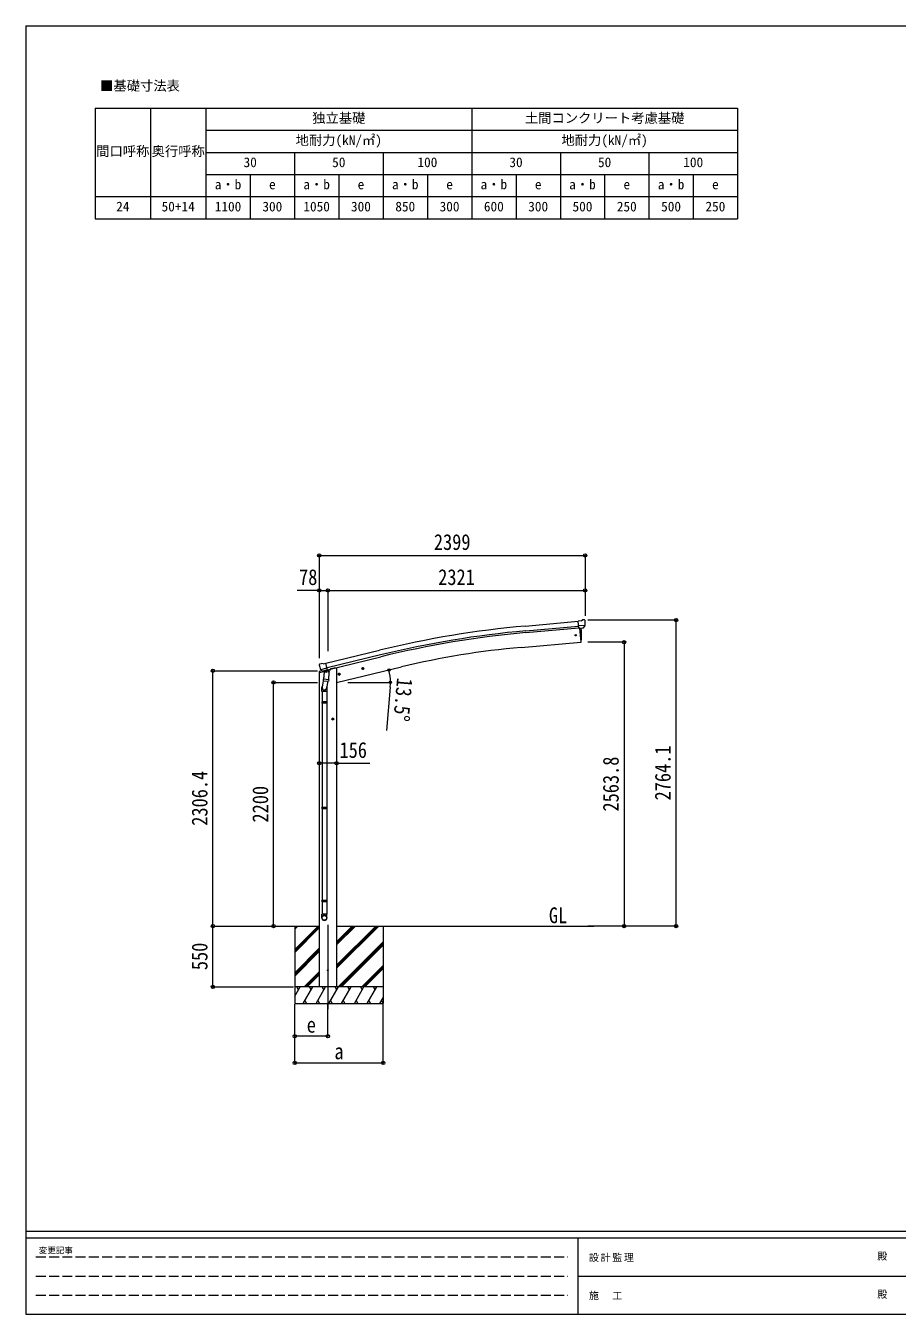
# Model space of a CAD drawing. Units: millimetres at full size, sheet at 1:30. Extents: x -8385 to 8479, y -5853 to 5787.
# Drawn here: x -8385 to -518, y -5853 to 5787 of the extents above; entities that cross this region are included whole.
import ezdxf
from ezdxf.enums import TextEntityAlignment as Align

# ---------------------------------------------------------------- set-up
doc = ezdxf.new("R2010")
doc.units = ezdxf.units.MM
doc.header["$LTSCALE"] = 30
doc.header["$PDMODE"] = 32
doc.header["$PDSIZE"] = 30
doc.linetypes.add('DASHED3', pattern=[4, 3, -1])
for name, color, linetype, lineweight in [('0-0_0', 7, 'Continuous', 9), ('0-1_本体', 4, 'Continuous', 9), ('0-2_部品', 7, 'Continuous', 9), ('0-8_PARTS2', 2, 'Continuous', 9), ('0-A_寸法', 6, 'Continuous', 9), ('0-F_PARTS1', 7, 'Continuous', 18), ('F-0_240', 7, 'Continuous', 9)]:
    doc.layers.add(name, color=color, linetype=linetype, lineweight=lineweight)
doc.styles.add('ＭＳ ゴシック', font='')
doc.styles.get('ＭＳ ゴシック').set_extended_font_data('MS Gothic')

msp = doc.modelspace()

# ---------------------------------------------------------------- linework, layer by layer
at = {"layer": '0-0_0', "color": 6}
for p, q in [((-2514.7, -2345.47), (-2514.7, 418.63)), ((-2983.71, 218.33), (-2983.71, -2345.47))]:
    msp.add_line(p, q, dxfattribs=at)
at = {"layer": '0-0_0'}
for p, q in [((-6331.93, -2345.47), (-5735.6, -2345.47)), ((-5957.85, -2345.47), (-5957.85, -3045.47)), ((-5957.85, -2556.7), (-5746.62, -2345.47)), ((-5957.85, -2372.85), (-5930.47, -2345.47)), ((-5957.85, -2358.71), (-5944.61, -2345.47)), ((-5957.85, -2570.84), (-5735.6, -2348.59)), ((-5957.85, -2584.98), (-5735.6, -2362.74)), ((-5580.1, -2345.47), (-3258, -2345.47)), ((-5580.1, -2727.73), (-5197.83, -2345.47)), ((-5580.1, -2699.45), (-5226.12, -2345.47)), ((-5580.1, -2713.59), (-5211.98, -2345.47)), ((-5580.1, -2515.6), (-5409.97, -2345.47)), ((-5580.1, -2501.46), (-5424.11, -2345.47)), ((-5580.1, -2487.32), (-5438.25, -2345.47)), ((-5157.85, -2345.47), (-5157.85, -3045.47)), ((-5957.85, -2768.83), (-5735.6, -2546.58)), ((-5957.85, -2782.97), (-5735.6, -2560.73)), ((-5563.99, -2895.47), (-5157.85, -2489.33)), ((-5549.85, -2895.47), (-5157.85, -2503.48)), ((-5535.7, -2895.47), (-5157.85, -2517.62)), ((-5957.85, -2797.12), (-5735.6, -2574.87)), ((-5872.36, -2895.47), (-5735.6, -2758.71)), ((-5858.21, -2895.47), (-5735.6, -2772.86)), ((-5844.07, -2895.47), (-5735.6, -2787)), ((-5351.86, -2895.47), (-5157.85, -2701.46)), ((-5337.71, -2895.47), (-5157.85, -2715.61)), ((-5323.57, -2895.47), (-5157.85, -2729.75)), ((-5157.85, -2895.47), (-5957.85, -2895.47)), ((-5957.85, -2979.3), (-5909.45, -2895.47)), ((-5924.45, -2921.45), (-5939.45, -2895.47)), ((-5880.58, -3045.47), (-5793.98, -2895.47)), ((-5808.98, -2921.45), (-5823.98, -2895.47)), ((-5765.11, -3045.47), (-5678.51, -2895.47)), ((-5693.51, -2921.45), (-5708.51, -2895.47)), ((-5649.64, -3045.47), (-5563.04, -2895.47)), ((-5578.04, -2921.45), (-5593.04, -2895.47)), ((-5534.17, -3045.47), (-5447.57, -2895.47)), ((-5462.57, -2921.45), (-5477.57, -2895.47)), ((-5418.7, -3045.47), (-5332.1, -2895.47)), ((-5362.1, -2895.47), (-5347.1, -2921.45)), ((-5303.23, -3045.47), (-5216.63, -2895.47)), ((-5231.63, -2921.45), (-5246.63, -2895.47)), ((-5865.58, -3019.49), (-5850.58, -3045.47)), ((-5750.11, -3019.49), (-5735.11, -3045.47)), ((-5634.64, -3019.49), (-5619.64, -3045.47)), ((-5519.17, -3019.49), (-5504.17, -3045.47)), ((-5403.7, -3019.49), (-5388.7, -3045.47)), ((-5288.23, -3019.49), (-5273.23, -3045.47)), ((-5187.76, -3045.47), (-5157.85, -2993.66)), ((-5172.76, -3019.49), (-5157.76, -3045.47)), ((-5957.85, -3045.47), (-5157.85, -3045.47))]:
    msp.add_line(p, q, dxfattribs=at)
at = {"layer": '0-1_本体'}
for p, q in [((-3876.03, 364.53), (-3398.72, 407.85)), ((-3872.12, 321.49), (-3395, 364.79)), ((-3870.6, 304.77), (-3393.49, 348.07)), ((-3386.27, 345.92), (-3375.11, 218.31)), ((-5675.58, 28.12), (-5192.73, 145.69)), ((-3913.05, 171.25), (-3375.11, 218.31)), ((-5182.5, 103.71), (-5665.51, -13.8)), ((-5661.57, -30.22), (-5178.53, 87.4)), ((-5735.6, -55.18), (-5735.6, -2895.47)), ((-5600.1, -15.47), (-5633.61, -23.52)), ((-5579.6, -15.47), (-5600.1, -15.47)), ((-5580.1, -145.47), (-4994.42, -4.86)), ((-5579.6, -15.47), (-5579.6, -2895.47))]:
    msp.add_line(p, q, dxfattribs=at)
at = {"layer": '0-1_本体', "color": 6}
msp.add_line((-5579.6, -875.65), (-5735.6, -875.65), dxfattribs=at)
at = {"layer": '0-1_本体'}
for centre, radius, start, end in [((-3062.01, -8604.05), 9005.44, 95.18612, 103.68612), ((-3062.01, -8604.05), 8962.23, 95.18612, 103.68612), ((-3062.01, -8604.05), 8945.44, 95.18612, 103.68612), ((-3268.07, -7197.06), 7396.48, 95.00259, 103.49741)]:
    msp.add_arc(centre, radius, start, end, dxfattribs=at)
at = {"layer": '0-2_部品'}
for p, q in [((-3372.34, 412.29), (-3398.9, 409.97)), ((-3393.25, 345.31), (-3398.9, 409.97)), ((-3336.04, 370), (-3394.95, 364.85)), ((-3372.34, 412.29), (-3360.62, 419.06)), ((-3345.71, 420.64), (-3359.38, 419.45)), ((-3347.29, 350.52), (-3336.36, 369.45)), ((-3336.58, 414.89), (-3342.06, 419.49)), ((-3335.51, 412.85), (-3335.4, 411.51)), ((-3383.28, 346.18), (-3393.25, 345.31)), ((-3386.27, 345.92), (-3375.11, 218.31)), ((-3349.68, 349.12), (-3357.38, 348.44)), ((-3375.11, 218.31), (-3373.05, 218.56)), ((-5737.03, 12.54), (-5736.76, 11.39)), ((-5732.82, 21.11), (-5736.67, 14.82)), ((-5729.72, 23.36), (-5716.54, 26.53)), ((-5701.98, 23.85), (-5715.24, 26.55)), ((-5701.98, 23.85), (-5676.05, 30.08)), ((-5738.16, -55.79), (-5695.46, -45.54)), ((-5738.16, -48.9), (-5738.16, -55.79)), ((-5709.66, -39.69), (-5735.86, -45.99)), ((-5722.98, -27.77), (-5665.47, -13.96)), ((-5706.13, -42.68), (-5722.51, -28.19)), ((-5694.54, -92.2), (-5710.45, -188.37)), ((-5703.42, -43.24), (-5695.9, -41.44)), ((-5702.58, -43.14), (-5701.05, -42.77)), ((-5701.05, -42.77), (-5664.35, -33.96)), ((-5699.21, -43), (-5699.27, -43.74)), ((-5698.51, -44.78), (-5672.7, -51.22)), ((-5691.59, -50.13), (-5696.27, -116.96)), ((-5645.9, -53.32), (-5691.59, -50.13)), ((-5689.82, -46.95), (-5690.05, -50.23)), ((-5670.3, -35.78), (-5671.32, -50.39)), ((-5664.35, -33.96), (-5662.82, -33.59)), ((-5661.27, -31.49), (-5660.32, -31.55)), ((-5660.32, -31.55), (-5647.01, -46.87)), ((-5656.33, -36.15), (-5637.44, -31.61)), ((-5650.58, -120.16), (-5645.9, -53.32)), ((-5647.01, -46.87), (-5647.45, -53.21)), ((-5633.61, -23.44), (-5633.61, -26.75)), ((-5565.29, -73.01), (-5545.84, -68.34)), ((-5560.73, -65.23), (-5562.86, -72.43)), ((-5553.43, -63.48), (-5560.73, -65.23)), ((-5553.23, -80.4), (-5557.9, -60.95)), ((-5548.27, -68.93), (-5553.43, -63.48)), ((-5550.4, -76.12), (-5548.27, -68.93)), ((-5351.37, -21.65), (-5331.92, -16.99)), ((-5346.81, -13.88), (-5348.94, -21.07)), ((-5339.51, -12.12), (-5346.81, -13.88)), ((-5339.31, -29.04), (-5343.98, -9.6)), ((-5334.34, -17.57), (-5339.51, -12.12)), ((-5336.48, -24.76), (-5334.34, -17.57)), ((-5712.6, -225.53), (-5712.6, -191.18)), ((-5666.6, -225.53), (-5712.6, -225.53)), ((-5710.6, -225.53), (-5710.6, -319.53)), ((-5697.13, -129.43), (-5696.25, -116.96)), ((-5696.73, -130.79), (-5696.73, -130.79)), ((-5650.58, -120.16), (-5696.27, -116.96)), ((-5695.28, -131.57), (-5653.59, -134.48)), ((-5659.01, -134.1), (-5669.74, -197.69)), ((-5668.6, -225.53), (-5668.6, -319.53)), ((-5666.6, -190.87), (-5666.6, -225.53)), ((-5650.59, -120.16), (-5651.48, -132.85)), ((-5712.6, -321.53), (-5711.6, -319.53)), ((-5666.6, -321.53), (-5712.6, -321.53)), ((-5666.6, -329.53), (-5712.6, -329.53)), ((-5667.6, -319.53), (-5711.6, -319.53)), ((-5667.6, -331.53), (-5711.6, -331.53)), ((-5710.6, -331.53), (-5710.6, -1275.72)), ((-5668.6, -331.53), (-5668.6, -1275.72)), ((-5666.6, -321.53), (-5667.6, -319.53)), ((-5666.6, -329.53), (-5667.6, -331.53)), ((-5666.6, -321.53), (-5666.6, -329.53)), ((-5614.1, -485.59), (-5614.1, -465.59)), ((-5604.1, -475.59), (-5624.1, -475.59)), ((-5614.1, -468.09), (-5620.6, -471.84)), ((-5620.6, -471.84), (-5620.6, -479.34)), ((-5620.6, -479.34), (-5614.1, -483.1)), ((-5607.6, -471.84), (-5614.1, -468.09)), ((-5712.6, -1277.72), (-5711.6, -1275.72)), ((-5666.6, -1277.72), (-5712.6, -1277.72)), ((-5667.6, -1275.72), (-5711.6, -1275.72)), ((-5666.6, -1277.72), (-5667.6, -1275.72)), ((-5666.6, -1277.72), (-5666.6, -1285.72)), ((-5666.6, -1285.72), (-5712.6, -1285.72)), ((-5667.6, -1287.72), (-5711.6, -1287.72)), ((-5710.6, -1287.72), (-5710.6, -2115.9)), ((-5668.6, -1287.72), (-5668.6, -2115.9)), ((-5666.6, -1285.72), (-5667.6, -1287.72)), ((-5712.6, -2117.9), (-5711.6, -2115.9)), ((-5666.6, -2117.9), (-5712.6, -2117.9)), ((-5666.6, -2125.9), (-5712.6, -2125.9)), ((-5667.6, -2115.9), (-5711.6, -2115.9)), ((-5667.6, -2127.9), (-5711.6, -2127.9)), ((-5710.6, -2127.9), (-5710.6, -2237.9)), ((-5668.6, -2127.9), (-5668.6, -2237.9)), ((-5666.6, -2117.9), (-5667.6, -2115.9)), ((-5666.6, -2125.9), (-5667.6, -2127.9)), ((-5666.6, -2117.9), (-5666.6, -2125.9)), ((-5712.6, -2272.05), (-5712.6, -2237.9)), ((-5666.6, -2237.9), (-5712.6, -2237.9)), ((-5666.6, -2272.05), (-5666.6, -2237.9))]:
    msp.add_line(p, q, dxfattribs=at)
for points in [[(-3335.97, 370.64), (-3336.25, 369.65), (-3336.36, 369.45)], [(-3383.28, 346.18), (-3383.01, 346.11), (-3357.64, 348.33), (-3357.38, 348.44)], [(-5670.62, -35.37), (-5660.89, -33.04), (-5676.05, 30.08)], [(-5723.25, -27.19), (-5722.66, -28.03), (-5722.51, -28.19)], [(-5670.62, -35.37), (-5670.85, -35.52), (-5695.62, -41.47), (-5695.9, -41.44)], [(-5562.86, -72.43), (-5557.7, -77.87), (-5550.4, -76.12)], [(-5348.94, -21.07), (-5343.77, -26.52), (-5336.48, -24.76)], [(-5712.6, -321.53), (-5712.6, -329.53), (-5711.6, -331.53)], [(-5614.1, -483.1), (-5607.6, -479.34), (-5607.6, -471.84)], [(-5712.6, -1277.72), (-5712.6, -1285.72), (-5711.6, -1287.72)], [(-5712.6, -2117.9), (-5712.6, -2125.9), (-5711.6, -2127.9)]]:
    msp.add_lwpolyline(points, dxfattribs=at)
for centre, radius in [((-3420.8, 281.57), 6.5), ((-5555.56, -70.68), 8.5), ((-5555.56, -70.68), 7.7), ((-5555.56, -70.68), 6.5), ((-5341.64, -19.32), 8.5), ((-5341.64, -19.32), 7.7), ((-5341.64, -19.32), 6.5), ((-5614.1, -475.59), 8.5), ((-5614.1, -475.59), 7.7), ((-5614.1, -475.59), 6.5)]:
    msp.add_circle(centre, radius, dxfattribs=at)
at = {"layer": '0-2_部品', "color": 4}
msp.add_circle((-5657.6, -2745.47), 4.5, dxfattribs=at)
at = {"layer": '0-2_部品'}
for centre, radius, start, end in [((-3359.12, 416.46), 3, 95, 120), ((-3345.28, 415.66), 5, 50.00648, 94.99352), ((-3537.02, 393.87), 202.4, 353.4085, 5), ((-4268.87, 274.13), 900, 356.63919, 4.64986), ((-3373.42, 221.54), 3, 277, 356.63919), ((-5539.95, 58.64), 202.4, 193.5, 205.09125), ((-5728.55, 18.5), 5, 103.5, 148.5), ((-5715.84, 23.61), 3, 78.5, 103.5), ((-5735.16, -48.9), 3, 103.5, 180), ((-5702.7, -42.65), 0.5, 248.23754, 283.5), ((-5699.71, -42.96), 0.5, 356, 103.5), ((-5698.27, -43.81), 1, 176, 256), ((-5672.34, -50.25), 1.03, 250.03897, 351.96569), ((-5669.7, -35.86), 0.604, 100.59842, 172.20595), ((-5662.94, -33.11), 0.5, 283.5, 318.76246), ((-5638.61, -26.75), 5, 283.5, 0), ((-5682.6, -191.18), 30, 177.45142, 180), ((-5695.18, -129.6), 1.95, 175.04017, 217.47766), ((-5695.14, -129.57), 2, 217.40962, 266), ((-5653.45, -132.49), 2, 266, 349.46843)]:
    msp.add_arc(centre, radius, start, end, dxfattribs=at)
for centre, major_axis, ratio, start_param, end_param in [((-3349.89, 352.02), (1.62, -2.54), 0.997631, 5.96575902, 6.76218013), ((-3331.19, 416.9), (-15.35, 3.44), 0.101033, 5.97514262, 5.97537366), ((-3338.51, 412.59), (2.71, -1.31), 0.997474, 0.53665673, 1.32256522), ((-3349.95, 352.11), (1.62, -2.54), 0.997631, 5.80419048, 5.89294842), ((-3350.02, 352.22), (-3.5, 2.17), 0.650902, 2.11455212, 2.18736272), ((-5734.11, 13.25), (-1.57, -2.57), 0.99628, 4.71238898, 5.49965061), ((-5704.14, -40.42), (-0.73, -2.92), 0.997631, 5.80419048, 6.60061159), ((-5704.08, -40.2), (2.63, 3.16), 0.650902, 4.09582259, 4.16863319), ((-5704.12, -40.32), (-0.73, -2.92), 0.997631, 0.39023689, 0.47899483), ((-5689.6, -190.87), (23, 0), 0.996195, 2.55602575, 6.56630284), ((-5689.6, -190.87), (21, 0), 0.996195, 2.93491471, 5.95123941), ((-5689.6, -2270.3), (-23, 0), 0.996195, 3.14159265, 6.28318531), ((-5689.6, -2272.05), (-23, 0), 0.996195, 3.14159265, 6.28318531), ((-5689.6, -2272.05), (0, -23.43), 0.981806, 4.71238898, 7.85398163)]:
    msp.add_ellipse(centre, major_axis=major_axis, ratio=ratio, start_param=start_param, end_param=end_param, dxfattribs=at)
msp.add_ellipse((-5689.6, -2272.05), major_axis=(21, 0), ratio=0.996195, dxfattribs=at)
at = {"layer": '0-8_PARTS2'}
msp.add_line((-5657.6, -2336.26), (-5657.6, -3095.47), dxfattribs=at)
at = {"layer": '0-A_寸法'}
for p, q in [((-5735.6, 1002.89), (-5735.6, 686.27)), ((-5735.6, 1002.89), (-3336.6, 1002.89)), ((-3336.6, 1002.89), (-3336.6, 686.27)), ((-5735.6, 686.27), (-5935.6, 686.27)), ((-5735.6, 686.27), (-5735.6, 74.04)), ((-5735.6, 686.27), (-5657.6, 686.27)), ((-5657.6, 686.27), (-5657.6, 138.41)), ((-5657.6, 686.27), (-3336.6, 686.27)), ((-3336.6, 686.27), (-3336.6, 457.26)), ((-2514.7, 418.63), (-3312.53, 418.63)), ((-2983.71, 218.33), (-3312.53, 218.33)), ((-6696.17, -2345.47), (-6696.17, -39.07)), ((-6696.17, -39.07), (-5751.09, -39.07)), ((-6148.2, -2345.47), (-6148.2, -145.47)), ((-6148.2, -145.47), (-5751.09, -145.47)), ((-5479.1, -145.47), (-5092.24, -145.47)), ((-5095.1, -187.93), (-5129.46, -580.43)), ((-5579.6, -875.65), (-5279.6, -875.65)), ((-6696.17, -2345.47), (-5968.06, -2345.47)), ((-6696.17, -2895.47), (-6696.17, -2345.47)), ((-2983.71, -2345.47), (-3312.53, -2345.47)), ((-2514.7, -2345.47), (-2983.71, -2345.47)), ((-6696.17, -2895.47), (-5968.06, -2895.47)), ((-5957.85, -3581.84), (-5957.85, -3052.89)), ((-5957.85, -3341.86), (-5957.85, -3052.89)), ((-5657.6, -3341.86), (-5657.6, -3052.89)), ((-5157.85, -3581.84), (-5157.85, -3052.89)), ((-5657.6, -3341.86), (-5957.85, -3341.86)), ((-5957.85, -3581.84), (-5157.85, -3581.84))]:
    msp.add_line(p, q, dxfattribs=at)
for centre in [(-5106.7, -31.82), (-5093.24, -145.47)]:
    msp.add_circle(centre, 10.62, dxfattribs=at)
for start, end in [(0, 13.5), (354.99678, 0)]:
    msp.add_arc((-5580.1, -145.47), 486.86, start, end, dxfattribs=at)
for p in [(-5735.6, 1002.89), (-3336.6, 1002.89), (-5735.6, 686.27), (-5657.6, 686.27), (-3336.6, 686.27), (-2514.7, 418.63), (-2983.71, 218.33), (-6696.17, -39.07), (-6148.2, -145.47), (-5735.6, -875.65), (-5579.6, -875.65), (-6696.17, -2345.47), (-6148.2, -2345.47), (-2983.71, -2345.47), (-2514.7, -2345.47), (-6696.17, -2895.47), (-5957.85, -3341.86), (-5657.6, -3341.86), (-5957.85, -3581.84), (-5157.85, -3581.84)]:
    msp.add_point(p, dxfattribs=at)
at = {"layer": '0-F_PARTS1'}
for p, q in [((-7759.39, 5043.84), (-1959.39, 5043.84)), ((-7759.39, 5043.84), (-7759.39, 4043.84)), ((-7259.39, 5043.84), (-7259.39, 4043.84)), ((-4359.39, 5043.84), (-4359.39, 4043.84)), ((-6759.39, 4843.84), (-1959.39, 4843.84)), ((-6759.39, 4643.84), (-1959.39, 4643.84)), ((-3559.39, 4643.84), (-3559.39, 4043.84)), ((-6759.39, 4443.84), (-1959.39, 4443.84)), ((-3159.39, 4443.84), (-3159.39, 4043.84)), ((-2359.39, 4443.84), (-2359.39, 4043.84))]:
    msp.add_line(p, q, dxfattribs=at)
for points in [[(-6759.39, 5043.84), (-6759.39, 4843.84), (-6759.39, 4243.84), (-6759.39, 4043.84)], [(-1959.39, 5043.84), (-1959.39, 4443.84), (-1959.39, 4043.84)], [(-5959.39, 4643.84), (-5959.39, 4443.84), (-5959.39, 4043.84)], [(-5159.39, 4643.84), (-5159.39, 4443.84), (-5159.39, 4043.84)], [(-2759.39, 4643.84), (-2759.39, 4243.84), (-2759.39, 4043.84)], [(-6359.39, 4443.84), (-6359.39, 4243.84), (-6359.39, 4043.84)], [(-5559.39, 4443.84), (-5559.39, 4243.84), (-5559.39, 4043.84)], [(-4759.39, 4443.84), (-4759.39, 4243.84), (-4759.39, 4043.84)], [(-3959.39, 4443.84), (-3959.39, 4243.84), (-3959.39, 4043.84)], [(-7759.39, 4243.84), (-6759.39, 4243.84), (-1959.39, 4243.84)], [(-7759.39, 4043.84), (-7259.39, 4043.84), (-4359.39, 4043.84), (-2759.39, 4043.84), (-1959.39, 4043.84)]]:
    msp.add_lwpolyline(points, dxfattribs=at)
at = {"layer": 'F-0_240', "color": 5}
for p, q in [((-8385.45, 5787.34), (-8385.45, -5852.66)), ((-8385.45, 5787.34), (8054.55, 5787.34)), ((-8385.45, -5102.66), (8054.55, -5102.66)), ((-8385.45, -5162.66), (5387.79, -5162.66)), ((-3402.21, -5162.66), (-3402.21, -5852.66)), ((-3402.21, -5507.66), (2747.79, -5507.66)), ((-8385.45, -5852.66), (8054.55, -5852.66))]:
    msp.add_line(p, q, dxfattribs=at)
at = {"layer": 'F-0_240', "color": 4, "linetype": 'DASHED3'}
for p, q in [((-8295.46, -5335.16), (-3492.21, -5335.16)), ((-8295.46, -5507.66), (-3492.21, -5507.66)), ((-8295.46, -5680.16), (-3492.21, -5680.16))]:
    msp.add_line(p, q, dxfattribs=at)

# ---------------------------------------------------------------- texts
at = {"layer": '0-0_0', "style": 'ＭＳ ゴシック', "width": 0.85}
msp.add_text('GL', height=143, dxfattribs=at).set_placement((-3662.9, -2362.91), align=Align.BOTTOM_LEFT)
at = {"layer": '0-A_寸法', "color": 7, "style": 'ＭＳ ゴシック', "width": 0.85}
for s, p in [('2399', (-4701.1, 1008.89)), ('78', (-5918.1, 692.27)), ('2321', (-4662.1, 692.27)), ('156', (-5553.35, -869.65)), ('e', (-5849.1, -3351.86)), ('a', (-5599.1, -3591.84))]:
    msp.add_text(s, height=143, dxfattribs=at).set_placement(p, align=Align.BOTTOM_LEFT)
for s, rotation, p in [('13.5°', 264.997, (-5075.82, -96.77)), ('2764.1', 90, (-2520.7, -1210.92)), ('2563.8', 90, (-2989.71, -1311.07)), ('2306.4', 90, (-6702.17, -1439.77)), ('2200', 90, (-6154.2, -1410.47)), ('550', 90, (-6702.17, -2744.22))]:
    msp.add_text(s, height=143, rotation=rotation, dxfattribs=at).set_placement(p, align=Align.BOTTOM_LEFT)
at = {"layer": '0-F_PARTS1', "style": 'ＭＳ ゴシック'}
for s, p in [('■基礎寸法表', (-7714.09, 5175.28)), ('独立基礎', (-5799.39, 4883.84)), ('土間コンクリート考慮基礎', (-3879.39, 4883.84)), ('地耐力(kN/㎡)', (-5949.39, 4683.84)), ('地耐力(kN/㎡)', (-3549.39, 4683.84)), ('間口呼称', (-7749.39, 4583.84)), ('奥行呼称', (-7249.39, 4583.84)), ('30', (-6419.39, 4483.84)), ('50', (-5619.39, 4483.84)), ('100', (-4849.39, 4483.84)), ('30', (-4019.39, 4483.84)), ('50', (-3219.39, 4483.84)), ('100', (-2449.39, 4483.84)), ('a・b', (-6679.39, 4283.84)), ('e', (-6189.39, 4283.84)), ('a・b', (-5879.39, 4283.84)), ('e', (-5389.39, 4283.84)), ('a・b', (-5079.39, 4283.84)), ('e', (-4589.39, 4283.84)), ('a・b', (-4279.39, 4283.84)), ('e', (-3789.39, 4283.84)), ('a・b', (-3479.39, 4283.84)), ('e', (-2989.39, 4283.84)), ('a・b', (-2679.39, 4283.84)), ('e', (-2189.39, 4283.84)), ('24', (-7569.39, 4083.84)), ('50+14', (-7159.39, 4083.84)), ('1100', (-6679.39, 4083.84)), ('300', (-6249.39, 4083.84)), ('1050', (-5879.39, 4083.84)), ('300', (-5449.39, 4083.84)), ('850', (-5049.39, 4083.84)), ('300', (-4649.39, 4083.84)), ('600', (-4249.39, 4083.84)), ('300', (-3849.39, 4083.84)), ('500', (-3449.39, 4083.84)), ('250', (-3049.39, 4083.84)), ('500', (-2649.39, 4083.84)), ('250', (-2249.39, 4083.84))]:
    msp.add_text(s, height=87.98, dxfattribs=at).set_placement(p, align=Align.BOTTOM_LEFT)
at = {"layer": 'F-0_240', "style": 'ＭＳ ゴシック'}
for s, height, p in [('変更記事', 54.99, (-8268.23, -5320.16)), ('殿', 65.98, (-697.92, -5380.16)), ('殿', 65.98, (-697.92, -5725.16))]:
    msp.add_text(s, height=height, dxfattribs=at).set_placement(p, align=Align.BOTTOM_LEFT)
at = {"layer": 'F-0_240', "char_height": 65.98, "attachment_point": 7, "style": 'ＭＳ ゴシック'}
for s, insert in [('\\T1.17;設計監理', (-3300.89, -5380.16)), ('\\T1.17;施\u3000工', (-3300.89, -5725.16))]:
    msp.add_mtext(s, dxfattribs=dict(at, insert=insert))

doc.saveas('drawing.dxf')
